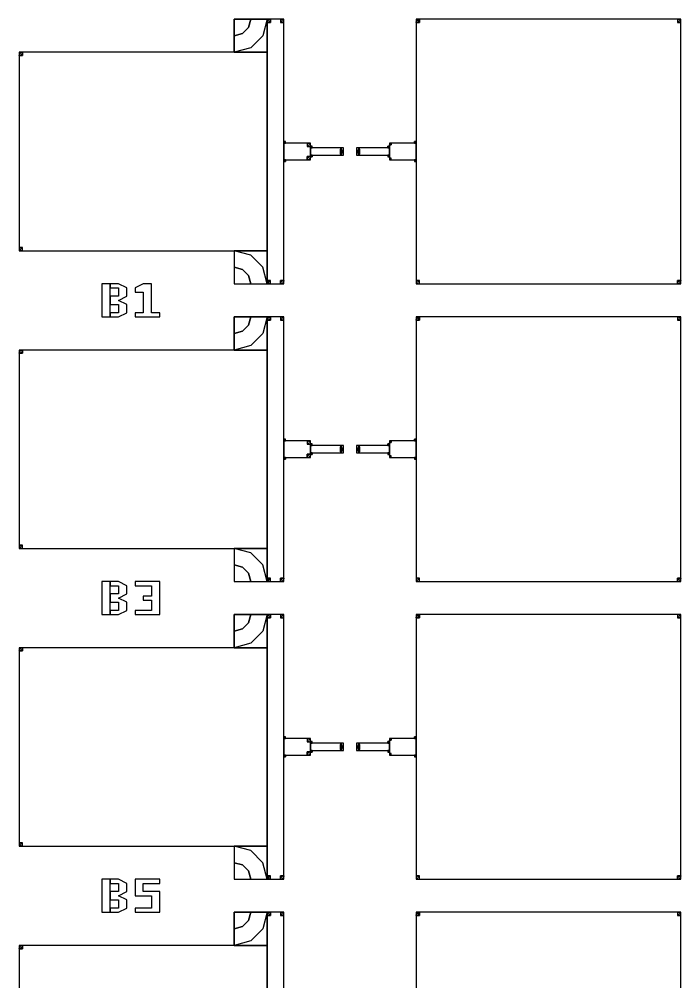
# Model space of a CAD drawing. Extents: x -50899 to 50899, y -48295 to 50898.
# Drawn here: x -27888 to -25888, y 27140 to 30050 of the extents above; entities that cross this region are included whole.
import ezdxf

# ---------------------------------------------------------------- set-up
doc = ezdxf.new("R2010")
doc.units = 0

# ---------------------------------------------------------------- blocks, each defined once
blk = doc.blocks.new('B')
for points in [[(3837.5, 54100), (3837.5, 54200), (3737.5, 54200), (3737.5, 54100), (3837.5, 54100)], [(3837.5, 54200), (3824.1, 54150), (3787.5, 54113.4), (3737.5, 54100), (3737.5, 54150), (3762.5, 54156.7), (3780.8, 54175), (3787.5, 54200), (3837.5, 54200)], [(3787.5, 54200), (3780.8, 54175), (3762.5, 54156.7), (3737.5, 54150), (3737.5, 54200), (3737.5, 54200), (3737.5, 54200), (3737.5, 54200), (3787.5, 54200)], [(3887.5, 54200), (3837.5, 54200), (3837.5, 53400), (3887.5, 53400), (3887.5, 54200)], [(3837.5, 54200), (3837.5, 54190), (3847.5, 54190), (3847.5, 54200), (3837.5, 54200)], [(3837.5, 54190), (3838.8, 54195), (3842.5, 54198.7), (3847.5, 54200), (3847.5, 54195), (3845, 54194.3), (3843.2, 54192.5), (3842.5, 54190), (3837.5, 54190)], [(3842.5, 54190), (3843.2, 54192.5), (3845, 54194.3), (3847.5, 54195), (3847.5, 54190), (3847.5, 54190), (3847.5, 54190), (3847.5, 54190), (3842.5, 54190)], [(3877.5, 54200), (3877.5, 54190), (3887.5, 54190), (3887.5, 54200), (3877.5, 54200)], [(3887.5, 54190), (3886.2, 54195), (3882.5, 54198.7), (3877.5, 54200), (3877.5, 54195), (3880, 54194.3), (3881.8, 54192.5), (3882.5, 54190), (3887.5, 54190)], [(3882.5, 54190), (3881.8, 54192.5), (3880, 54194.3), (3877.5, 54195), (3877.5, 54190), (3877.5, 54190), (3877.5, 54190), (3877.5, 54190), (3882.5, 54190)], [(4287.5, 53400), (5087.5, 53400), (5087.5, 54200), (4287.5, 54200), (4287.5, 53400)], [(4287.5, 54200), (4287.5, 54190), (4297.5, 54190), (4297.5, 54200), (4287.5, 54200)], [(4287.5, 54190), (4288.8, 54195), (4292.5, 54198.7), (4297.5, 54200), (4297.5, 54195), (4295, 54194.3), (4293.2, 54192.5), (4292.5, 54190), (4287.5, 54190)], [(4292.5, 54190), (4293.2, 54192.5), (4295, 54194.3), (4297.5, 54195), (4297.5, 54190), (4297.5, 54190), (4297.5, 54190), (4297.5, 54190), (4292.5, 54190)], [(5077.5, 54200), (5077.5, 54190), (5087.5, 54190), (5087.5, 54200), (5077.5, 54200)], [(5087.5, 54190), (5086.2, 54195), (5082.5, 54198.7), (5077.5, 54200), (5077.5, 54195), (5080, 54194.3), (5081.8, 54192.5), (5082.5, 54190), (5087.5, 54190)], [(5082.5, 54190), (5081.8, 54192.5), (5080, 54194.3), (5077.5, 54195), (5077.5, 54190), (5077.5, 54190), (5077.5, 54190), (5077.5, 54190), (5082.5, 54190)], [(3837.5, 54100), (3087.5, 54100), (3087.5, 53500), (3837.5, 53500), (3837.5, 54100)], [(3087.5, 54100), (3087.5, 54090), (3097.5, 54090), (3097.5, 54100), (3087.5, 54100)], [(3087.5, 54090), (3088.8, 54095), (3092.5, 54098.7), (3097.5, 54100), (3097.5, 54095), (3095, 54094.3), (3093.2, 54092.5), (3092.5, 54090), (3087.5, 54090)], [(3092.5, 54090), (3093.2, 54092.5), (3095, 54094.3), (3097.5, 54095), (3097.5, 54090), (3097.5, 54090), (3097.5, 54090), (3097.5, 54090), (3092.5, 54090)], [(3892.5, 53825), (3892.5, 53830), (3887.5, 53830), (3887.5, 53825), (3892.5, 53825)], [(3887.5, 53830), (3888.2, 53827.5), (3890, 53825.7), (3892.5, 53825), (3892.5, 53827.5), (3891.2, 53827.8), (3890.3, 53828.8), (3890, 53830), (3887.5, 53830)], [(3968, 53825), (3887.5, 53825), (3887.5, 53775), (3968, 53775), (3968, 53825)], [(3890, 53830), (3890.3, 53828.8), (3891.2, 53827.8), (3892.5, 53827.5), (3892.5, 53830), (3892.5, 53830), (3892.5, 53830), (3892.5, 53830), (3890, 53830)], [(3958, 53825), (3958, 53815), (3968, 53815), (3968, 53825), (3958, 53825)], [(3968, 53815), (3966.7, 53820), (3963, 53823.7), (3958, 53825), (3958, 53820), (3960.5, 53819.3), (3962.3, 53817.5), (3963, 53815), (3968, 53815)], [(3963, 53815), (3962.3, 53817.5), (3960.5, 53819.3), (3958, 53820), (3958, 53815), (3958, 53815), (3958, 53815), (3958, 53815), (3963, 53815)], [(3973, 53811), (3973, 53816), (3968, 53816), (3968, 53811), (3973, 53811)], [(3968, 53816), (3968.7, 53813.5), (3970.5, 53811.7), (3973, 53811), (3973, 53813.5), (3971.8, 53813.8), (3970.8, 53814.8), (3970.5, 53816), (3968, 53816)], [(4068, 53811), (3968, 53811), (3968, 53789), (4068, 53789), (4068, 53811)], [(3970.5, 53816), (3970.8, 53814.8), (3971.8, 53813.8), (3973, 53813.5), (3973, 53816), (3973, 53816), (3973, 53816), (3973, 53816), (3970.5, 53816)], [(4063, 53807.5), (4058, 53807.5), (4058, 53792.5), (4063, 53792.5), (4063, 53807.5)], [(4107, 53789), (4207, 53789), (4207, 53811), (4107, 53811), (4107, 53789)], [(4112, 53792.5), (4117, 53792.5), (4117, 53807.5), (4112, 53807.5), (4112, 53792.5)], [(4207, 53811), (4207, 53816), (4202, 53816), (4202, 53811), (4207, 53811)], [(4207, 53816), (4206.3, 53813.5), (4204.5, 53811.7), (4202, 53811), (4202, 53813.5), (4203.2, 53813.8), (4204.2, 53814.8), (4204.5, 53816), (4207, 53816)], [(4204.5, 53816), (4204.2, 53814.8), (4203.2, 53813.8), (4202, 53813.5), (4202, 53816), (4202, 53816), (4202, 53816), (4202, 53816), (4204.5, 53816)], [(4207, 53775), (4287.5, 53775), (4287.5, 53825), (4207, 53825), (4207, 53775)], [(4207, 53825), (4207, 53820), (4212, 53820), (4212, 53825), (4207, 53825)], [(4207, 53820), (4207.7, 53822.5), (4209.5, 53824.3), (4212, 53825), (4212, 53822.5), (4210.8, 53822.2), (4209.8, 53821.2), (4209.5, 53820), (4207, 53820)], [(4209.5, 53820), (4209.8, 53821.2), (4210.8, 53822.2), (4212, 53822.5), (4212, 53820), (4212, 53820), (4212, 53820), (4212, 53820), (4209.5, 53820)], [(4287.5, 53825), (4287.5, 53830), (4282.5, 53830), (4282.5, 53825), (4287.5, 53825)], [(4287.5, 53830), (4286.8, 53827.5), (4285, 53825.7), (4282.5, 53825), (4282.5, 53827.5), (4283.8, 53827.8), (4284.7, 53828.8), (4285, 53830), (4287.5, 53830)], [(4285, 53830), (4284.7, 53828.8), (4283.8, 53827.8), (4282.5, 53827.5), (4282.5, 53830), (4282.5, 53830), (4282.5, 53830), (4282.5, 53830), (4285, 53830)], [(3968, 53775), (3968, 53785), (3958, 53785), (3958, 53775), (3968, 53775)], [(3968, 53785), (3966.7, 53780), (3963, 53776.3), (3958, 53775), (3958, 53780), (3960.5, 53780.7), (3962.3, 53782.5), (3963, 53785), (3968, 53785)], [(3963, 53785), (3962.3, 53782.5), (3960.5, 53780.7), (3958, 53780), (3958, 53785), (3958, 53785), (3958, 53785), (3958, 53785), (3963, 53785)], [(3968, 53789), (3968, 53784), (3973, 53784), (3973, 53789), (3968, 53789)], [(3968, 53784), (3968.7, 53786.5), (3970.5, 53788.3), (3973, 53789), (3973, 53786.5), (3971.8, 53786.2), (3970.8, 53785.2), (3970.5, 53784), (3968, 53784)], [(3970.5, 53784), (3970.8, 53785.2), (3971.8, 53786.2), (3973, 53786.5), (3973, 53784), (3973, 53784), (3973, 53784), (3973, 53784), (3970.5, 53784)], [(4068, 53802.5), (4063, 53802.5), (4063, 53797.5), (4068, 53797.5), (4068, 53802.5)], [(4107, 53797.5), (4112, 53797.5), (4112, 53802.5), (4107, 53802.5), (4107, 53797.5)], [(4202, 53789), (4202, 53784), (4207, 53784), (4207, 53789), (4202, 53789)], [(4207, 53784), (4206.3, 53786.5), (4204.5, 53788.3), (4202, 53789), (4202, 53786.5), (4203.2, 53786.2), (4204.2, 53785.2), (4204.5, 53784), (4207, 53784)], [(4204.5, 53784), (4204.2, 53785.2), (4203.2, 53786.2), (4202, 53786.5), (4202, 53784), (4202, 53784), (4202, 53784), (4202, 53784), (4204.5, 53784)], [(4212, 53775), (4212, 53780), (4207, 53780), (4207, 53775), (4212, 53775)], [(4207, 53780), (4207.7, 53777.5), (4209.5, 53775.7), (4212, 53775), (4212, 53777.5), (4210.8, 53777.8), (4209.8, 53778.8), (4209.5, 53780), (4207, 53780)], [(4209.5, 53780), (4209.8, 53778.8), (4210.8, 53777.8), (4212, 53777.5), (4212, 53780), (4212, 53780), (4212, 53780), (4212, 53780), (4209.5, 53780)], [(3887.5, 53775), (3887.5, 53770), (3892.5, 53770), (3892.5, 53775), (3887.5, 53775)], [(3887.5, 53770), (3888.2, 53772.5), (3890, 53774.3), (3892.5, 53775), (3892.5, 53772.5), (3891.2, 53772.2), (3890.3, 53771.2), (3890, 53770), (3887.5, 53770)], [(3890, 53770), (3890.3, 53771.2), (3891.2, 53772.2), (3892.5, 53772.5), (3892.5, 53770), (3892.5, 53770), (3892.5, 53770), (3892.5, 53770), (3890, 53770)], [(4282.5, 53775), (4282.5, 53770), (4287.5, 53770), (4287.5, 53775), (4282.5, 53775)], [(4287.5, 53770), (4286.8, 53772.5), (4285, 53774.3), (4282.5, 53775), (4282.5, 53772.5), (4283.8, 53772.2), (4284.7, 53771.2), (4285, 53770), (4287.5, 53770)], [(4285, 53770), (4284.7, 53771.2), (4283.8, 53772.2), (4282.5, 53772.5), (4282.5, 53770), (4282.5, 53770), (4282.5, 53770), (4282.5, 53770), (4285, 53770)], [(3097.5, 53500), (3097.5, 53510), (3087.5, 53510), (3087.5, 53500), (3097.5, 53500)], [(3087.5, 53510), (3088.8, 53505), (3092.5, 53501.3), (3097.5, 53500), (3097.5, 53505), (3095, 53505.7), (3093.2, 53507.5), (3092.5, 53510), (3087.5, 53510)], [(3092.5, 53510), (3093.2, 53507.5), (3095, 53505.7), (3097.5, 53505), (3097.5, 53510), (3097.5, 53510), (3097.5, 53510), (3097.5, 53510), (3092.5, 53510)], [(3737.5, 53500), (3737.5, 53400), (3837.5, 53400), (3837.5, 53500), (3737.5, 53500)], [(3837.5, 53400), (3824.1, 53450), (3787.5, 53486.6), (3737.5, 53500), (3737.5, 53450), (3762.5, 53443.3), (3780.8, 53425), (3787.5, 53400), (3837.5, 53400)], [(3787.5, 53400), (3780.8, 53425), (3762.5, 53443.3), (3737.5, 53450), (3737.5, 53400), (3737.5, 53400), (3737.5, 53400), (3737.5, 53400), (3787.5, 53400)], [(3337.5, 53300), (3362.5, 53300), (3362.5, 53400), (3337.5, 53400), (3337.5, 53300)], [(3362.5, 53300), (3387.5, 53300), (3412.5, 53312.5), (3412.5, 53337.5), (3387.5, 53350), (3412.5, 53362.5), (3412.5, 53387.5), (3387.5, 53400), (3362.5, 53400), (3362.5, 53387.5), (3387.5, 53387.5), (3387.5, 53362.5), (3362.5, 53362.5), (3362.5, 53337.5), (3387.5, 53337.5), (3387.5, 53312.5), (3362.5, 53312.5), (3362.5, 53300)], [(3437.5, 53300), (3512.5, 53300), (3512.5, 53312.5), (3487.5, 53312.5), (3487.5, 53400), (3462.5, 53400), (3437.5, 53387.5), (3437.5, 53375), (3462.5, 53375), (3462.5, 53312.5), (3437.5, 53312.5), (3437.5, 53300), (3437.5, 53300)], [(3847.5, 53400), (3847.5, 53410), (3837.5, 53410), (3837.5, 53400), (3847.5, 53400)], [(3837.5, 53410), (3838.8, 53405), (3842.5, 53401.3), (3847.5, 53400), (3847.5, 53405), (3845, 53405.7), (3843.2, 53407.5), (3842.5, 53410), (3837.5, 53410)], [(3842.5, 53410), (3843.2, 53407.5), (3845, 53405.7), (3847.5, 53405), (3847.5, 53410), (3847.5, 53410), (3847.5, 53410), (3847.5, 53410), (3842.5, 53410)], [(3887.5, 53400), (3887.5, 53410), (3877.5, 53410), (3877.5, 53400), (3887.5, 53400)], [(3887.5, 53410), (3886.2, 53405), (3882.5, 53401.3), (3877.5, 53400), (3877.5, 53405), (3880, 53405.7), (3881.8, 53407.5), (3882.5, 53410), (3887.5, 53410)], [(3882.5, 53410), (3881.8, 53407.5), (3880, 53405.7), (3877.5, 53405), (3877.5, 53410), (3877.5, 53410), (3877.5, 53410), (3877.5, 53410), (3882.5, 53410)], [(4297.5, 53400), (4297.5, 53410), (4287.5, 53410), (4287.5, 53400), (4297.5, 53400)], [(4287.5, 53410), (4288.8, 53405), (4292.5, 53401.3), (4297.5, 53400), (4297.5, 53405), (4295, 53405.7), (4293.2, 53407.5), (4292.5, 53410), (4287.5, 53410)], [(4292.5, 53410), (4293.2, 53407.5), (4295, 53405.7), (4297.5, 53405), (4297.5, 53410), (4297.5, 53410), (4297.5, 53410), (4297.5, 53410), (4292.5, 53410)], [(5087.5, 53400), (5087.5, 53410), (5077.5, 53410), (5077.5, 53400), (5087.5, 53400)], [(5087.5, 53410), (5086.2, 53405), (5082.5, 53401.3), (5077.5, 53400), (5077.5, 53405), (5080, 53405.7), (5081.8, 53407.5), (5082.5, 53410), (5087.5, 53410)], [(5082.5, 53410), (5081.8, 53407.5), (5080, 53405.7), (5077.5, 53405), (5077.5, 53410), (5077.5, 53410), (5077.5, 53410), (5077.5, 53410), (5082.5, 53410)], [(3837.5, 53200), (3837.5, 53300), (3737.5, 53300), (3737.5, 53200), (3837.5, 53200)], [(3837.5, 53300), (3824.1, 53250), (3787.5, 53213.4), (3737.5, 53200), (3737.5, 53250), (3762.5, 53256.7), (3780.8, 53275), (3787.5, 53300), (3837.5, 53300)], [(3787.5, 53300), (3780.8, 53275), (3762.5, 53256.7), (3737.5, 53250), (3737.5, 53300), (3737.5, 53300), (3737.5, 53300), (3737.5, 53300), (3787.5, 53300)], [(3887.5, 53300), (3837.5, 53300), (3837.5, 52500), (3887.5, 52500), (3887.5, 53300)], [(3837.5, 53300), (3837.5, 53290), (3847.5, 53290), (3847.5, 53300), (3837.5, 53300)], [(3837.5, 53290), (3838.8, 53295), (3842.5, 53298.7), (3847.5, 53300), (3847.5, 53295), (3845, 53294.3), (3843.2, 53292.5), (3842.5, 53290), (3837.5, 53290)], [(3842.5, 53290), (3843.2, 53292.5), (3845, 53294.3), (3847.5, 53295), (3847.5, 53290), (3847.5, 53290), (3847.5, 53290), (3847.5, 53290), (3842.5, 53290)], [(3877.5, 53300), (3877.5, 53290), (3887.5, 53290), (3887.5, 53300), (3877.5, 53300)], [(3887.5, 53290), (3886.2, 53295), (3882.5, 53298.7), (3877.5, 53300), (3877.5, 53295), (3880, 53294.3), (3881.8, 53292.5), (3882.5, 53290), (3887.5, 53290)], [(3882.5, 53290), (3881.8, 53292.5), (3880, 53294.3), (3877.5, 53295), (3877.5, 53290), (3877.5, 53290), (3877.5, 53290), (3877.5, 53290), (3882.5, 53290)], [(4287.5, 52500), (5087.5, 52500), (5087.5, 53300), (4287.5, 53300), (4287.5, 52500)], [(4287.5, 53300), (4287.5, 53290), (4297.5, 53290), (4297.5, 53300), (4287.5, 53300)], [(4287.5, 53290), (4288.8, 53295), (4292.5, 53298.7), (4297.5, 53300), (4297.5, 53295), (4295, 53294.3), (4293.2, 53292.5), (4292.5, 53290), (4287.5, 53290)], [(4292.5, 53290), (4293.2, 53292.5), (4295, 53294.3), (4297.5, 53295), (4297.5, 53290), (4297.5, 53290), (4297.5, 53290), (4297.5, 53290), (4292.5, 53290)], [(5077.5, 53300), (5077.5, 53290), (5087.5, 53290), (5087.5, 53300), (5077.5, 53300)], [(5087.5, 53290), (5086.2, 53295), (5082.5, 53298.7), (5077.5, 53300), (5077.5, 53295), (5080, 53294.3), (5081.8, 53292.5), (5082.5, 53290), (5087.5, 53290)], [(5082.5, 53290), (5081.8, 53292.5), (5080, 53294.3), (5077.5, 53295), (5077.5, 53290), (5077.5, 53290), (5077.5, 53290), (5077.5, 53290), (5082.5, 53290)], [(3837.5, 53200), (3087.5, 53200), (3087.5, 52600), (3837.5, 52600), (3837.5, 53200)], [(3087.5, 53200), (3087.5, 53190), (3097.5, 53190), (3097.5, 53200), (3087.5, 53200)], [(3087.5, 53190), (3088.8, 53195), (3092.5, 53198.7), (3097.5, 53200), (3097.5, 53195), (3095, 53194.3), (3093.2, 53192.5), (3092.5, 53190), (3087.5, 53190)], [(3092.5, 53190), (3093.2, 53192.5), (3095, 53194.3), (3097.5, 53195), (3097.5, 53190), (3097.5, 53190), (3097.5, 53190), (3097.5, 53190), (3092.5, 53190)], [(3892.5, 52925), (3892.5, 52930), (3887.5, 52930), (3887.5, 52925), (3892.5, 52925)], [(3887.5, 52930), (3888.2, 52927.5), (3890, 52925.7), (3892.5, 52925), (3892.5, 52927.5), (3891.2, 52927.8), (3890.3, 52928.8), (3890, 52930), (3887.5, 52930)], [(3968, 52925), (3887.5, 52925), (3887.5, 52875), (3968, 52875), (3968, 52925)], [(3890, 52930), (3890.3, 52928.8), (3891.2, 52927.8), (3892.5, 52927.5), (3892.5, 52930), (3892.5, 52930), (3892.5, 52930), (3892.5, 52930), (3890, 52930)], [(3958, 52925), (3958, 52915), (3968, 52915), (3968, 52925), (3958, 52925)], [(3968, 52915), (3966.7, 52920), (3963, 52923.7), (3958, 52925), (3958, 52920), (3960.5, 52919.3), (3962.3, 52917.5), (3963, 52915), (3968, 52915)], [(3963, 52915), (3962.3, 52917.5), (3960.5, 52919.3), (3958, 52920), (3958, 52915), (3958, 52915), (3958, 52915), (3958, 52915), (3963, 52915)], [(3973, 52911), (3973, 52916), (3968, 52916), (3968, 52911), (3973, 52911)], [(3968, 52916), (3968.7, 52913.5), (3970.5, 52911.7), (3973, 52911), (3973, 52913.5), (3971.8, 52913.8), (3970.8, 52914.8), (3970.5, 52916), (3968, 52916)], [(4068, 52911), (3968, 52911), (3968, 52889), (4068, 52889), (4068, 52911)], [(3970.5, 52916), (3970.8, 52914.8), (3971.8, 52913.8), (3973, 52913.5), (3973, 52916), (3973, 52916), (3973, 52916), (3973, 52916), (3970.5, 52916)], [(4063, 52907.5), (4058, 52907.5), (4058, 52892.5), (4063, 52892.5), (4063, 52907.5)], [(4107, 52889), (4207, 52889), (4207, 52911), (4107, 52911), (4107, 52889)], [(4112, 52892.5), (4117, 52892.5), (4117, 52907.5), (4112, 52907.5), (4112, 52892.5)], [(4207, 52911), (4207, 52916), (4202, 52916), (4202, 52911), (4207, 52911)], [(4207, 52916), (4206.3, 52913.5), (4204.5, 52911.7), (4202, 52911), (4202, 52913.5), (4203.2, 52913.8), (4204.2, 52914.8), (4204.5, 52916), (4207, 52916)], [(4204.5, 52916), (4204.2, 52914.8), (4203.2, 52913.8), (4202, 52913.5), (4202, 52916), (4202, 52916), (4202, 52916), (4202, 52916), (4204.5, 52916)], [(4207, 52875), (4287.5, 52875), (4287.5, 52925), (4207, 52925), (4207, 52875)], [(4207, 52925), (4207, 52920), (4212, 52920), (4212, 52925), (4207, 52925)], [(4207, 52920), (4207.7, 52922.5), (4209.5, 52924.3), (4212, 52925), (4212, 52922.5), (4210.8, 52922.2), (4209.8, 52921.2), (4209.5, 52920), (4207, 52920)], [(4209.5, 52920), (4209.8, 52921.2), (4210.8, 52922.2), (4212, 52922.5), (4212, 52920), (4212, 52920), (4212, 52920), (4212, 52920), (4209.5, 52920)], [(4287.5, 52925), (4287.5, 52930), (4282.5, 52930), (4282.5, 52925), (4287.5, 52925)], [(4287.5, 52930), (4286.8, 52927.5), (4285, 52925.7), (4282.5, 52925), (4282.5, 52927.5), (4283.8, 52927.8), (4284.7, 52928.8), (4285, 52930), (4287.5, 52930)], [(4285, 52930), (4284.7, 52928.8), (4283.8, 52927.8), (4282.5, 52927.5), (4282.5, 52930), (4282.5, 52930), (4282.5, 52930), (4282.5, 52930), (4285, 52930)], [(3887.5, 52875), (3887.5, 52870), (3892.5, 52870), (3892.5, 52875), (3887.5, 52875)], [(3887.5, 52870), (3888.2, 52872.5), (3890, 52874.3), (3892.5, 52875), (3892.5, 52872.5), (3891.2, 52872.2), (3890.3, 52871.2), (3890, 52870), (3887.5, 52870)], [(3968, 52875), (3968, 52885), (3958, 52885), (3958, 52875), (3968, 52875)], [(3968, 52885), (3966.7, 52880), (3963, 52876.3), (3958, 52875), (3958, 52880), (3960.5, 52880.7), (3962.3, 52882.5), (3963, 52885), (3968, 52885)], [(3963, 52885), (3962.3, 52882.5), (3960.5, 52880.7), (3958, 52880), (3958, 52885), (3958, 52885), (3958, 52885), (3958, 52885), (3963, 52885)], [(3968, 52889), (3968, 52884), (3973, 52884), (3973, 52889), (3968, 52889)], [(3968, 52884), (3968.7, 52886.5), (3970.5, 52888.3), (3973, 52889), (3973, 52886.5), (3971.8, 52886.2), (3970.8, 52885.2), (3970.5, 52884), (3968, 52884)], [(3970.5, 52884), (3970.8, 52885.2), (3971.8, 52886.2), (3973, 52886.5), (3973, 52884), (3973, 52884), (3973, 52884), (3973, 52884), (3970.5, 52884)], [(4068, 52902.5), (4063, 52902.5), (4063, 52897.5), (4068, 52897.5), (4068, 52902.5)], [(4107, 52897.5), (4112, 52897.5), (4112, 52902.5), (4107, 52902.5), (4107, 52897.5)], [(4202, 52889), (4202, 52884), (4207, 52884), (4207, 52889), (4202, 52889)], [(4207, 52884), (4206.3, 52886.5), (4204.5, 52888.3), (4202, 52889), (4202, 52886.5), (4203.2, 52886.2), (4204.2, 52885.2), (4204.5, 52884), (4207, 52884)], [(4204.5, 52884), (4204.2, 52885.2), (4203.2, 52886.2), (4202, 52886.5), (4202, 52884), (4202, 52884), (4202, 52884), (4202, 52884), (4204.5, 52884)], [(4212, 52875), (4212, 52880), (4207, 52880), (4207, 52875), (4212, 52875)], [(4207, 52880), (4207.7, 52877.5), (4209.5, 52875.7), (4212, 52875), (4212, 52877.5), (4210.8, 52877.8), (4209.8, 52878.8), (4209.5, 52880), (4207, 52880)], [(4209.5, 52880), (4209.8, 52878.8), (4210.8, 52877.8), (4212, 52877.5), (4212, 52880), (4212, 52880), (4212, 52880), (4212, 52880), (4209.5, 52880)], [(4282.5, 52875), (4282.5, 52870), (4287.5, 52870), (4287.5, 52875), (4282.5, 52875)], [(4287.5, 52870), (4286.8, 52872.5), (4285, 52874.3), (4282.5, 52875), (4282.5, 52872.5), (4283.8, 52872.2), (4284.7, 52871.2), (4285, 52870), (4287.5, 52870)], [(3890, 52870), (3890.3, 52871.2), (3891.2, 52872.2), (3892.5, 52872.5), (3892.5, 52870), (3892.5, 52870), (3892.5, 52870), (3892.5, 52870), (3890, 52870)], [(4285, 52870), (4284.7, 52871.2), (4283.8, 52872.2), (4282.5, 52872.5), (4282.5, 52870), (4282.5, 52870), (4282.5, 52870), (4282.5, 52870), (4285, 52870)], [(3097.5, 52600), (3097.5, 52610), (3087.5, 52610), (3087.5, 52600), (3097.5, 52600)], [(3087.5, 52610), (3088.8, 52605), (3092.5, 52601.3), (3097.5, 52600), (3097.5, 52605), (3095, 52605.7), (3093.2, 52607.5), (3092.5, 52610), (3087.5, 52610)], [(3092.5, 52610), (3093.2, 52607.5), (3095, 52605.7), (3097.5, 52605), (3097.5, 52610), (3097.5, 52610), (3097.5, 52610), (3097.5, 52610), (3092.5, 52610)], [(3737.5, 52600), (3737.5, 52500), (3837.5, 52500), (3837.5, 52600), (3737.5, 52600)], [(3837.5, 52500), (3824.1, 52550), (3787.5, 52586.6), (3737.5, 52600), (3737.5, 52550), (3762.5, 52543.3), (3780.8, 52525), (3787.5, 52500), (3837.5, 52500)], [(3787.5, 52500), (3780.8, 52525), (3762.5, 52543.3), (3737.5, 52550), (3737.5, 52500), (3737.5, 52500), (3737.5, 52500), (3737.5, 52500), (3787.5, 52500)], [(3337.5, 52400), (3362.5, 52400), (3362.5, 52500), (3337.5, 52500), (3337.5, 52400)], [(3362.5, 52400), (3387.5, 52400), (3412.5, 52412.5), (3412.5, 52437.5), (3387.5, 52450), (3412.5, 52462.5), (3412.5, 52487.5), (3387.5, 52500), (3362.5, 52500), (3362.5, 52487.5), (3387.5, 52487.5), (3387.5, 52462.5), (3362.5, 52462.5), (3362.5, 52437.5), (3387.5, 52437.5), (3387.5, 52412.5), (3362.5, 52412.5), (3362.5, 52400)], [(3437.5, 52400), (3512.5, 52400), (3512.5, 52500), (3437.5, 52500), (3437.5, 52487.5), (3487.5, 52487.5), (3487.5, 52456.2), (3462.5, 52456.2), (3462.5, 52443.8), (3487.5, 52443.8), (3487.5, 52412.5), (3437.5, 52412.5), (3437.5, 52400), (3437.5, 52400)], [(3847.5, 52500), (3847.5, 52510), (3837.5, 52510), (3837.5, 52500), (3847.5, 52500)], [(3837.5, 52510), (3838.8, 52505), (3842.5, 52501.3), (3847.5, 52500), (3847.5, 52505), (3845, 52505.7), (3843.2, 52507.5), (3842.5, 52510), (3837.5, 52510)], [(3842.5, 52510), (3843.2, 52507.5), (3845, 52505.7), (3847.5, 52505), (3847.5, 52510), (3847.5, 52510), (3847.5, 52510), (3847.5, 52510), (3842.5, 52510)], [(3887.5, 52500), (3887.5, 52510), (3877.5, 52510), (3877.5, 52500), (3887.5, 52500)], [(3887.5, 52510), (3886.2, 52505), (3882.5, 52501.3), (3877.5, 52500), (3877.5, 52505), (3880, 52505.7), (3881.8, 52507.5), (3882.5, 52510), (3887.5, 52510)], [(3882.5, 52510), (3881.8, 52507.5), (3880, 52505.7), (3877.5, 52505), (3877.5, 52510), (3877.5, 52510), (3877.5, 52510), (3877.5, 52510), (3882.5, 52510)], [(4297.5, 52500), (4297.5, 52510), (4287.5, 52510), (4287.5, 52500), (4297.5, 52500)], [(4287.5, 52510), (4288.8, 52505), (4292.5, 52501.3), (4297.5, 52500), (4297.5, 52505), (4295, 52505.7), (4293.2, 52507.5), (4292.5, 52510), (4287.5, 52510)], [(4292.5, 52510), (4293.2, 52507.5), (4295, 52505.7), (4297.5, 52505), (4297.5, 52510), (4297.5, 52510), (4297.5, 52510), (4297.5, 52510), (4292.5, 52510)], [(5087.5, 52500), (5087.5, 52510), (5077.5, 52510), (5077.5, 52500), (5087.5, 52500)], [(5087.5, 52510), (5086.2, 52505), (5082.5, 52501.3), (5077.5, 52500), (5077.5, 52505), (5080, 52505.7), (5081.8, 52507.5), (5082.5, 52510), (5087.5, 52510)], [(5082.5, 52510), (5081.8, 52507.5), (5080, 52505.7), (5077.5, 52505), (5077.5, 52510), (5077.5, 52510), (5077.5, 52510), (5077.5, 52510), (5082.5, 52510)], [(3837.5, 52300), (3837.5, 52400), (3737.5, 52400), (3737.5, 52300), (3837.5, 52300)], [(3837.5, 52400), (3824.1, 52350), (3787.5, 52313.4), (3737.5, 52300), (3737.5, 52350), (3762.5, 52356.7), (3780.8, 52375), (3787.5, 52400), (3837.5, 52400)], [(3787.5, 52400), (3780.8, 52375), (3762.5, 52356.7), (3737.5, 52350), (3737.5, 52400), (3737.5, 52400), (3737.5, 52400), (3737.5, 52400), (3787.5, 52400)], [(3887.5, 52400), (3837.5, 52400), (3837.5, 51600), (3887.5, 51600), (3887.5, 52400)], [(3837.5, 52400), (3837.5, 52390), (3847.5, 52390), (3847.5, 52400), (3837.5, 52400)], [(3837.5, 52390), (3838.8, 52395), (3842.5, 52398.7), (3847.5, 52400), (3847.5, 52395), (3845, 52394.3), (3843.2, 52392.5), (3842.5, 52390), (3837.5, 52390)], [(3842.5, 52390), (3843.2, 52392.5), (3845, 52394.3), (3847.5, 52395), (3847.5, 52390), (3847.5, 52390), (3847.5, 52390), (3847.5, 52390), (3842.5, 52390)], [(3877.5, 52400), (3877.5, 52390), (3887.5, 52390), (3887.5, 52400), (3877.5, 52400)], [(3887.5, 52390), (3886.2, 52395), (3882.5, 52398.7), (3877.5, 52400), (3877.5, 52395), (3880, 52394.3), (3881.8, 52392.5), (3882.5, 52390), (3887.5, 52390)], [(3882.5, 52390), (3881.8, 52392.5), (3880, 52394.3), (3877.5, 52395), (3877.5, 52390), (3877.5, 52390), (3877.5, 52390), (3877.5, 52390), (3882.5, 52390)], [(4287.5, 51600), (5087.5, 51600), (5087.5, 52400), (4287.5, 52400), (4287.5, 51600)], [(4287.5, 52400), (4287.5, 52390), (4297.5, 52390), (4297.5, 52400), (4287.5, 52400)], [(4287.5, 52390), (4288.8, 52395), (4292.5, 52398.7), (4297.5, 52400), (4297.5, 52395), (4295, 52394.3), (4293.2, 52392.5), (4292.5, 52390), (4287.5, 52390)], [(4292.5, 52390), (4293.2, 52392.5), (4295, 52394.3), (4297.5, 52395), (4297.5, 52390), (4297.5, 52390), (4297.5, 52390), (4297.5, 52390), (4292.5, 52390)], [(5077.5, 52400), (5077.5, 52390), (5087.5, 52390), (5087.5, 52400), (5077.5, 52400)], [(5087.5, 52390), (5086.2, 52395), (5082.5, 52398.7), (5077.5, 52400), (5077.5, 52395), (5080, 52394.3), (5081.8, 52392.5), (5082.5, 52390), (5087.5, 52390)], [(5082.5, 52390), (5081.8, 52392.5), (5080, 52394.3), (5077.5, 52395), (5077.5, 52390), (5077.5, 52390), (5077.5, 52390), (5077.5, 52390), (5082.5, 52390)], [(3837.5, 52300), (3087.5, 52300), (3087.5, 51700), (3837.5, 51700), (3837.5, 52300)], [(3087.5, 52300), (3087.5, 52290), (3097.5, 52290), (3097.5, 52300), (3087.5, 52300)], [(3087.5, 52290), (3088.8, 52295), (3092.5, 52298.7), (3097.5, 52300), (3097.5, 52295), (3095, 52294.3), (3093.2, 52292.5), (3092.5, 52290), (3087.5, 52290)], [(3092.5, 52290), (3093.2, 52292.5), (3095, 52294.3), (3097.5, 52295), (3097.5, 52290), (3097.5, 52290), (3097.5, 52290), (3097.5, 52290), (3092.5, 52290)], [(3892.5, 52025), (3892.5, 52030), (3887.5, 52030), (3887.5, 52025), (3892.5, 52025)], [(3887.5, 52030), (3888.2, 52027.5), (3890, 52025.7), (3892.5, 52025), (3892.5, 52027.5), (3891.2, 52027.8), (3890.3, 52028.8), (3890, 52030), (3887.5, 52030)], [(3968, 52025), (3887.5, 52025), (3887.5, 51975), (3968, 51975), (3968, 52025)], [(3890, 52030), (3890.3, 52028.8), (3891.2, 52027.8), (3892.5, 52027.5), (3892.5, 52030), (3892.5, 52030), (3892.5, 52030), (3892.5, 52030), (3890, 52030)], [(3958, 52025), (3958, 52015), (3968, 52015), (3968, 52025), (3958, 52025)], [(3968, 52015), (3966.7, 52020), (3963, 52023.7), (3958, 52025), (3958, 52020), (3960.5, 52019.3), (3962.3, 52017.5), (3963, 52015), (3968, 52015)], [(3963, 52015), (3962.3, 52017.5), (3960.5, 52019.3), (3958, 52020), (3958, 52015), (3958, 52015), (3958, 52015), (3958, 52015), (3963, 52015)], [(3973, 52011), (3973, 52016), (3968, 52016), (3968, 52011), (3973, 52011)], [(3968, 52016), (3968.7, 52013.5), (3970.5, 52011.7), (3973, 52011), (3973, 52013.5), (3971.8, 52013.8), (3970.8, 52014.8), (3970.5, 52016), (3968, 52016)], [(4068, 52011), (3968, 52011), (3968, 51989), (4068, 51989), (4068, 52011)], [(3970.5, 52016), (3970.8, 52014.8), (3971.8, 52013.8), (3973, 52013.5), (3973, 52016), (3973, 52016), (3973, 52016), (3973, 52016), (3970.5, 52016)], [(4063, 52007.5), (4058, 52007.5), (4058, 51992.5), (4063, 51992.5), (4063, 52007.5)], [(4068, 52002.5), (4063, 52002.5), (4063, 51997.5), (4068, 51997.5), (4068, 52002.5)], [(4107, 51989), (4207, 51989), (4207, 52011), (4107, 52011), (4107, 51989)], [(4107, 51997.5), (4112, 51997.5), (4112, 52002.5), (4107, 52002.5), (4107, 51997.5)], [(4112, 51992.5), (4117, 51992.5), (4117, 52007.5), (4112, 52007.5), (4112, 51992.5)], [(4207, 52011), (4207, 52016), (4202, 52016), (4202, 52011), (4207, 52011)], [(4207, 52016), (4206.3, 52013.5), (4204.5, 52011.7), (4202, 52011), (4202, 52013.5), (4203.2, 52013.8), (4204.2, 52014.8), (4204.5, 52016), (4207, 52016)], [(4204.5, 52016), (4204.2, 52014.8), (4203.2, 52013.8), (4202, 52013.5), (4202, 52016), (4202, 52016), (4202, 52016), (4202, 52016), (4204.5, 52016)], [(4207, 51975), (4287.5, 51975), (4287.5, 52025), (4207, 52025), (4207, 51975)], [(4207, 52025), (4207, 52020), (4212, 52020), (4212, 52025), (4207, 52025)], [(4207, 52020), (4207.7, 52022.5), (4209.5, 52024.3), (4212, 52025), (4212, 52022.5), (4210.8, 52022.2), (4209.8, 52021.2), (4209.5, 52020), (4207, 52020)], [(4209.5, 52020), (4209.8, 52021.2), (4210.8, 52022.2), (4212, 52022.5), (4212, 52020), (4212, 52020), (4212, 52020), (4212, 52020), (4209.5, 52020)], [(4287.5, 52025), (4287.5, 52030), (4282.5, 52030), (4282.5, 52025), (4287.5, 52025)], [(4287.5, 52030), (4286.8, 52027.5), (4285, 52025.7), (4282.5, 52025), (4282.5, 52027.5), (4283.8, 52027.8), (4284.7, 52028.8), (4285, 52030), (4287.5, 52030)], [(4285, 52030), (4284.7, 52028.8), (4283.8, 52027.8), (4282.5, 52027.5), (4282.5, 52030), (4282.5, 52030), (4282.5, 52030), (4282.5, 52030), (4285, 52030)], [(3887.5, 51975), (3887.5, 51970), (3892.5, 51970), (3892.5, 51975), (3887.5, 51975)], [(3887.5, 51970), (3888.2, 51972.5), (3890, 51974.3), (3892.5, 51975), (3892.5, 51972.5), (3891.2, 51972.2), (3890.3, 51971.2), (3890, 51970), (3887.5, 51970)], [(3968, 51975), (3968, 51985), (3958, 51985), (3958, 51975), (3968, 51975)], [(3968, 51985), (3966.7, 51980), (3963, 51976.3), (3958, 51975), (3958, 51980), (3960.5, 51980.7), (3962.3, 51982.5), (3963, 51985), (3968, 51985)], [(3963, 51985), (3962.3, 51982.5), (3960.5, 51980.7), (3958, 51980), (3958, 51985), (3958, 51985), (3958, 51985), (3958, 51985), (3963, 51985)], [(3968, 51989), (3968, 51984), (3973, 51984), (3973, 51989), (3968, 51989)], [(3968, 51984), (3968.7, 51986.5), (3970.5, 51988.3), (3973, 51989), (3973, 51986.5), (3971.8, 51986.2), (3970.8, 51985.2), (3970.5, 51984), (3968, 51984)], [(3970.5, 51984), (3970.8, 51985.2), (3971.8, 51986.2), (3973, 51986.5), (3973, 51984), (3973, 51984), (3973, 51984), (3973, 51984), (3970.5, 51984)], [(4202, 51989), (4202, 51984), (4207, 51984), (4207, 51989), (4202, 51989)], [(4207, 51984), (4206.3, 51986.5), (4204.5, 51988.3), (4202, 51989), (4202, 51986.5), (4203.2, 51986.2), (4204.2, 51985.2), (4204.5, 51984), (4207, 51984)], [(4204.5, 51984), (4204.2, 51985.2), (4203.2, 51986.2), (4202, 51986.5), (4202, 51984), (4202, 51984), (4202, 51984), (4202, 51984), (4204.5, 51984)], [(4212, 51975), (4212, 51980), (4207, 51980), (4207, 51975), (4212, 51975)], [(4207, 51980), (4207.7, 51977.5), (4209.5, 51975.7), (4212, 51975), (4212, 51977.5), (4210.8, 51977.8), (4209.8, 51978.8), (4209.5, 51980), (4207, 51980)], [(4209.5, 51980), (4209.8, 51978.8), (4210.8, 51977.8), (4212, 51977.5), (4212, 51980), (4212, 51980), (4212, 51980), (4212, 51980), (4209.5, 51980)], [(4282.5, 51975), (4282.5, 51970), (4287.5, 51970), (4287.5, 51975), (4282.5, 51975)], [(4287.5, 51970), (4286.8, 51972.5), (4285, 51974.3), (4282.5, 51975), (4282.5, 51972.5), (4283.8, 51972.2), (4284.7, 51971.2), (4285, 51970), (4287.5, 51970)], [(3890, 51970), (3890.3, 51971.2), (3891.2, 51972.2), (3892.5, 51972.5), (3892.5, 51970), (3892.5, 51970), (3892.5, 51970), (3892.5, 51970), (3890, 51970)], [(4285, 51970), (4284.7, 51971.2), (4283.8, 51972.2), (4282.5, 51972.5), (4282.5, 51970), (4282.5, 51970), (4282.5, 51970), (4282.5, 51970), (4285, 51970)], [(3097.5, 51700), (3097.5, 51710), (3087.5, 51710), (3087.5, 51700), (3097.5, 51700)], [(3087.5, 51710), (3088.8, 51705), (3092.5, 51701.3), (3097.5, 51700), (3097.5, 51705), (3095, 51705.7), (3093.2, 51707.5), (3092.5, 51710), (3087.5, 51710)], [(3092.5, 51710), (3093.2, 51707.5), (3095, 51705.7), (3097.5, 51705), (3097.5, 51710), (3097.5, 51710), (3097.5, 51710), (3097.5, 51710), (3092.5, 51710)], [(3737.5, 51700), (3737.5, 51600), (3837.5, 51600), (3837.5, 51700), (3737.5, 51700)], [(3837.5, 51600), (3824.1, 51650), (3787.5, 51686.6), (3737.5, 51700), (3737.5, 51650), (3762.5, 51643.3), (3780.8, 51625), (3787.5, 51600), (3837.5, 51600)], [(3787.5, 51600), (3780.8, 51625), (3762.5, 51643.3), (3737.5, 51650), (3737.5, 51600), (3737.5, 51600), (3737.5, 51600), (3737.5, 51600), (3787.5, 51600)], [(3337.5, 51500), (3362.5, 51500), (3362.5, 51600), (3337.5, 51600), (3337.5, 51500)], [(3362.5, 51500), (3387.5, 51500), (3412.5, 51512.5), (3412.5, 51537.5), (3387.5, 51550), (3412.5, 51562.5), (3412.5, 51587.5), (3387.5, 51600), (3362.5, 51600), (3362.5, 51587.5), (3387.5, 51587.5), (3387.5, 51562.5), (3362.5, 51562.5), (3362.5, 51537.5), (3387.5, 51537.5), (3387.5, 51512.5), (3362.5, 51512.5), (3362.5, 51500)], [(3437.5, 51500), (3512.5, 51500), (3512.5, 51562.5), (3462.5, 51562.5), (3462.5, 51587.5), (3512.5, 51587.5), (3512.5, 51600), (3437.5, 51600), (3437.5, 51550), (3487.5, 51550), (3487.5, 51512.5), (3437.5, 51512.5), (3437.5, 51500), (3437.5, 51500)], [(3847.5, 51600), (3847.5, 51610), (3837.5, 51610), (3837.5, 51600), (3847.5, 51600)], [(3837.5, 51610), (3838.8, 51605), (3842.5, 51601.3), (3847.5, 51600), (3847.5, 51605), (3845, 51605.7), (3843.2, 51607.5), (3842.5, 51610), (3837.5, 51610)], [(3842.5, 51610), (3843.2, 51607.5), (3845, 51605.7), (3847.5, 51605), (3847.5, 51610), (3847.5, 51610), (3847.5, 51610), (3847.5, 51610), (3842.5, 51610)], [(3887.5, 51600), (3887.5, 51610), (3877.5, 51610), (3877.5, 51600), (3887.5, 51600)], [(3887.5, 51610), (3886.2, 51605), (3882.5, 51601.3), (3877.5, 51600), (3877.5, 51605), (3880, 51605.7), (3881.8, 51607.5), (3882.5, 51610), (3887.5, 51610)], [(3882.5, 51610), (3881.8, 51607.5), (3880, 51605.7), (3877.5, 51605), (3877.5, 51610), (3877.5, 51610), (3877.5, 51610), (3877.5, 51610), (3882.5, 51610)], [(4297.5, 51600), (4297.5, 51610), (4287.5, 51610), (4287.5, 51600), (4297.5, 51600)], [(4287.5, 51610), (4288.8, 51605), (4292.5, 51601.3), (4297.5, 51600), (4297.5, 51605), (4295, 51605.7), (4293.2, 51607.5), (4292.5, 51610), (4287.5, 51610)], [(4292.5, 51610), (4293.2, 51607.5), (4295, 51605.7), (4297.5, 51605), (4297.5, 51610), (4297.5, 51610), (4297.5, 51610), (4297.5, 51610), (4292.5, 51610)], [(5087.5, 51600), (5087.5, 51610), (5077.5, 51610), (5077.5, 51600), (5087.5, 51600)], [(5087.5, 51610), (5086.2, 51605), (5082.5, 51601.3), (5077.5, 51600), (5077.5, 51605), (5080, 51605.7), (5081.8, 51607.5), (5082.5, 51610), (5087.5, 51610)], [(5082.5, 51610), (5081.8, 51607.5), (5080, 51605.7), (5077.5, 51605), (5077.5, 51610), (5077.5, 51610), (5077.5, 51610), (5077.5, 51610), (5082.5, 51610)], [(3837.5, 51400), (3837.5, 51500), (3737.5, 51500), (3737.5, 51400), (3837.5, 51400)], [(3837.5, 51500), (3824.1, 51450), (3787.5, 51413.4), (3737.5, 51400), (3737.5, 51450), (3762.5, 51456.7), (3780.8, 51475), (3787.5, 51500), (3837.5, 51500)], [(3787.5, 51500), (3780.8, 51475), (3762.5, 51456.7), (3737.5, 51450), (3737.5, 51500), (3737.5, 51500), (3737.5, 51500), (3737.5, 51500), (3787.5, 51500)], [(3887.5, 51500), (3837.5, 51500), (3837.5, 50700), (3887.5, 50700), (3887.5, 51500)], [(3837.5, 51500), (3837.5, 51490), (3847.5, 51490), (3847.5, 51500), (3837.5, 51500)], [(3837.5, 51490), (3838.8, 51495), (3842.5, 51498.7), (3847.5, 51500), (3847.5, 51495), (3845, 51494.3), (3843.2, 51492.5), (3842.5, 51490), (3837.5, 51490)], [(3842.5, 51490), (3843.2, 51492.5), (3845, 51494.3), (3847.5, 51495), (3847.5, 51490), (3847.5, 51490), (3847.5, 51490), (3847.5, 51490), (3842.5, 51490)], [(3877.5, 51500), (3877.5, 51490), (3887.5, 51490), (3887.5, 51500), (3877.5, 51500)], [(3887.5, 51490), (3886.2, 51495), (3882.5, 51498.7), (3877.5, 51500), (3877.5, 51495), (3880, 51494.3), (3881.8, 51492.5), (3882.5, 51490), (3887.5, 51490)], [(3882.5, 51490), (3881.8, 51492.5), (3880, 51494.3), (3877.5, 51495), (3877.5, 51490), (3877.5, 51490), (3877.5, 51490), (3877.5, 51490), (3882.5, 51490)], [(4287.5, 50700), (5087.5, 50700), (5087.5, 51500), (4287.5, 51500), (4287.5, 50700)], [(4287.5, 51500), (4287.5, 51490), (4297.5, 51490), (4297.5, 51500), (4287.5, 51500)], [(4287.5, 51490), (4288.8, 51495), (4292.5, 51498.7), (4297.5, 51500), (4297.5, 51495), (4295, 51494.3), (4293.2, 51492.5), (4292.5, 51490), (4287.5, 51490)], [(4292.5, 51490), (4293.2, 51492.5), (4295, 51494.3), (4297.5, 51495), (4297.5, 51490), (4297.5, 51490), (4297.5, 51490), (4297.5, 51490), (4292.5, 51490)], [(5077.5, 51500), (5077.5, 51490), (5087.5, 51490), (5087.5, 51500), (5077.5, 51500)], [(5087.5, 51490), (5086.2, 51495), (5082.5, 51498.7), (5077.5, 51500), (5077.5, 51495), (5080, 51494.3), (5081.8, 51492.5), (5082.5, 51490), (5087.5, 51490)], [(5082.5, 51490), (5081.8, 51492.5), (5080, 51494.3), (5077.5, 51495), (5077.5, 51490), (5077.5, 51490), (5077.5, 51490), (5077.5, 51490), (5082.5, 51490)], [(3837.5, 51400), (3087.5, 51400), (3087.5, 50800), (3837.5, 50800), (3837.5, 51400)], [(3087.5, 51400), (3087.5, 51390), (3097.5, 51390), (3097.5, 51400), (3087.5, 51400)], [(3087.5, 51390), (3088.8, 51395), (3092.5, 51398.7), (3097.5, 51400), (3097.5, 51395), (3095, 51394.3), (3093.2, 51392.5), (3092.5, 51390), (3087.5, 51390)], [(3092.5, 51390), (3093.2, 51392.5), (3095, 51394.3), (3097.5, 51395), (3097.5, 51390), (3097.5, 51390), (3097.5, 51390), (3097.5, 51390), (3092.5, 51390)]]:
    blk.add_lwpolyline(points)

msp = doc.modelspace()

# ---------------------------------------------------------------- block references
msp.add_blockref('B', (-30975, -24150))

doc.saveas('drawing.dxf')
